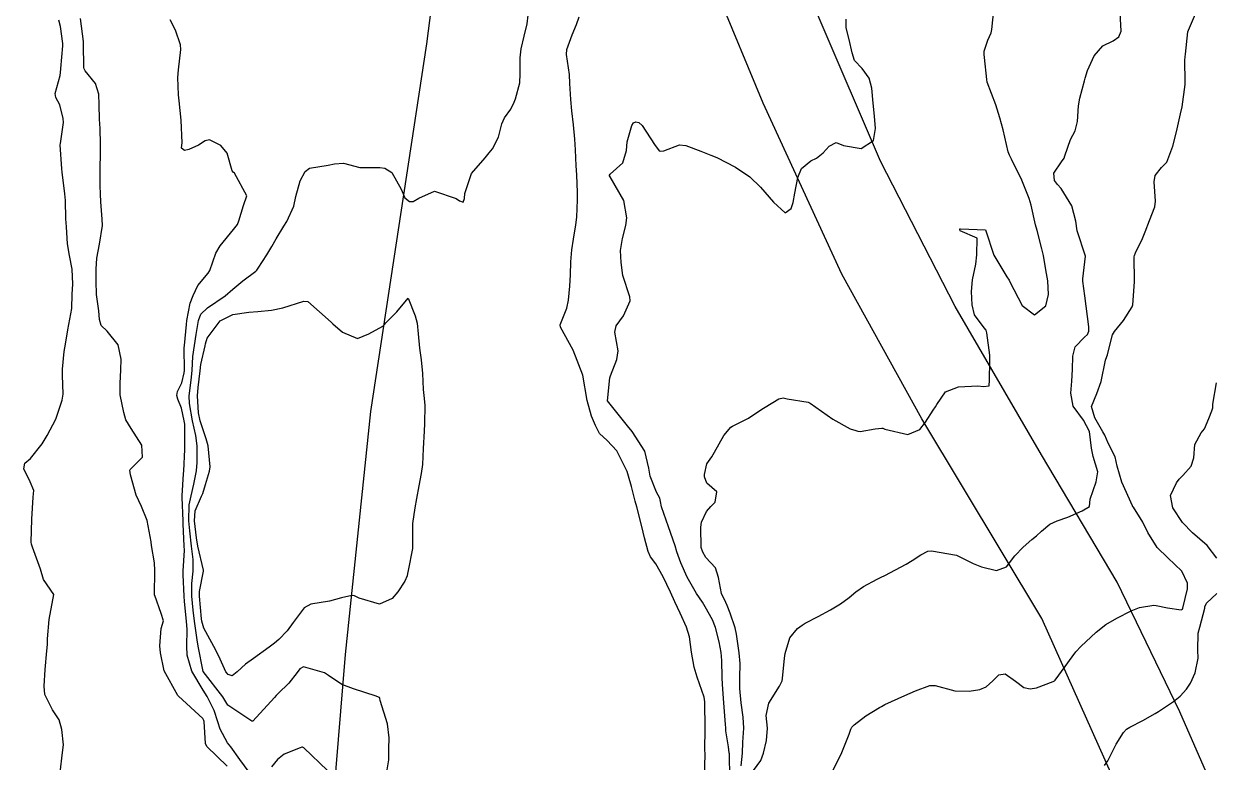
# Model space of a CAD drawing. Header units: metres. Extents: x 307586 to 320046, y 7427249 to 7434250.
# Drawn here: x 319273.9 to 319369, y 7428625 to 7428684 of the extents above; entities that cross this region are included whole.
import ezdxf

# ---------------------------------------------------------------- set-up
doc = ezdxf.new("R2010")
doc.units = ezdxf.units.M
doc.header["$MEASUREMENT"] = 0
for name, color, linetype in [('Curvas de Nivel 1m', 11, 'Continuous'), ('Curvas de Nivel 5m', 15, 'Continuous'), ('Divisa', 42, 'FENCELINE2'), ('Vias Primárias', 230, 'Continuous')]:
    doc.layers.add(name, color=color, linetype=linetype)
doc.linetypes.add('FENCELINE2', pattern='A,0.25,-0.1,[132,ltypeshp.shx,S=0.1,R=0,X=-0.1,Y=0],-0.1,1', length=1.45)

msp = doc.modelspace()

# ---------------------------------------------------------------- linework, layer by layer
at = {"layer": 'Curvas de Nivel 1m', "flags": 128}
for points, elevation in [([(319331.13, 7428624.758), (319331.231, 7428625.769), (319331.281, 7428626.629), (319331.339, 7428627.768), (319331.298, 7428628.637), (319331.137, 7428629.77), (319331.04, 7428630.926), (319331.033, 7428631.772), (319331.056, 7428632.93), (319330.99, 7428633.772), (319330.755, 7428635.266), (319330.656, 7428635.776), (319330.264, 7428636.926), (319330.032, 7428637.545), (319329.922, 7428637.785), (319329.578, 7428638.496), (319329.318, 7428639.795), (319329.08, 7428640.568), (319328.319, 7428641.391), (319328.066, 7428641.813), (319327.947, 7428642.194), (319327.916, 7428643.814), (319327.97, 7428644.193), (319328.362, 7428645.063), (319328.718, 7428645.454), (319329.067, 7428645.8), (319329.203, 7428646.619), (319328.388, 7428647.314), (319328.204, 7428647.812), (319328.2, 7428648.008), (319328.409, 7428648.851), (319328.792, 7428649.429), (319329.005, 7428649.801), (319329.758, 7428651.112), (319330.325, 7428651.782), (319330.444, 7428651.875), (319331.718, 7428652.499), (319332.462, 7428653.006), (319332.912, 7428653.31), (319333.652, 7428653.748), (319334.156, 7428654.063), (319334.477, 7428654.128), (319334.805, 7428654.064), (319336.474, 7428653.786), (319336.658, 7428653.708), (319338.454, 7428652.421), (319339.849, 7428651.669), (319340.291, 7428651.511), (319340.441, 7428651.47), (319340.649, 7428651.45), (319341.827, 7428651.646), (319342.365, 7428651.72), (319342.444, 7428651.707), (319342.597, 7428651.638), (319344.439, 7428651.204), (319345.411, 7428651.605), (319345.852, 7428652.199), (319346.466, 7428653.16), (319346.657, 7428653.402), (319346.761, 7428653.587), (319347.442, 7428654.622), (319348.487, 7428655.012), (319350.036, 7428655.094), (319350.488, 7428655.038), (319350.94, 7428655.084), (319350.951, 7428655.535), (319350.992, 7428657.051), (319350.975, 7428657.535), (319350.747, 7428659.33), (319350.69, 7428659.539), (319350.545, 7428659.725), (319349.753, 7428660.75), (319349.57, 7428661.555), (319349.516, 7428662.619), (319349.613, 7428663.555), (319349.858, 7428664.803), (319349.958, 7428665.55), (319349.971, 7428666.894), (319348.632, 7428667.479), (319348.584, 7428667.57), (319348.587, 7428667.617), (319348.634, 7428667.628), (319350.633, 7428667.54), (319351.305, 7428665.533), (319352.331, 7428663.788), (319352.523, 7428663.521), (319352.591, 7428663.394), (319353.569, 7428661.51), (319354.556, 7428660.768), (319355.447, 7428661.487), (319355.681, 7428662.378), (319355.608, 7428663.485), (319355.461, 7428664.347), (319355.261, 7428665.49), (319355.15, 7428666.024), (319354.76, 7428667.498), (319354.64, 7428667.958), (319354.289, 7428669.504), (319354.126, 7428670.048), (319353.528, 7428671.512), (319352.708, 7428673.178), (319352.544, 7428673.522), (319352.458, 7428673.78), (319352.055, 7428675.527), (319351.785, 7428676.487), (319351.471, 7428677.533), (319350.78, 7428679.347), (319350.735, 7428679.541), (319350.557, 7428681.3), (319350.531, 7428681.544), (319350.538, 7428681.813), (319350.82, 7428682.685), (319351.081, 7428683.285), (319351.142, 7428683.537), (319351.303, 7428685.081)], 803), ([(319332.112, 7428624.369), (319332.699, 7428625.176), (319332.912, 7428625.748), (319333.163, 7428626.765), (319333.244, 7428627.744), (319333.144, 7428628.77), (319333.339, 7428629.743), (319334.197, 7428631.1), (319334.402, 7428631.526), (319334.445, 7428631.728), (319334.59, 7428633.355), (319334.646, 7428633.726), (319335.012, 7428634.956), (319335.644, 7428635.716), (319335.998, 7428635.97), (319336.257, 7428636.14), (319337.291, 7428636.671), (319338.268, 7428637.191), (319339.066, 7428637.678), (319339.761, 7428638.187), (319340.287, 7428638.632), (319340.893, 7428639.055), (319342.002, 7428639.643), (319342.198, 7428639.747), (319342.305, 7428639.805), (319342.615, 7428639.944), (319344.315, 7428640.843), (319344.774, 7428641.15), (319345.468, 7428641.599), (319346.036, 7428641.884), (319346.328, 7428641.908), (319348.323, 7428641.57), (319349.668, 7428640.901), (319350.314, 7428640.642), (319351.507, 7428640.332), (319352.314, 7428640.629), (319352.995, 7428641.51), (319353.638, 7428642.195), (319354.343, 7428642.811), (319354.717, 7428643.116), (319355.121, 7428643.482), (319355.787, 7428644.047), (319356.361, 7428644.31), (319357.221, 7428644.605), (319358.369, 7428645.104), (319358.931, 7428645.442), (319358.983, 7428646.045), (319359.487, 7428647.434), (319359.607, 7428648.23), (319359.242, 7428649.438), (319359.107, 7428650.117), (319358.934, 7428651.443), (319358.456, 7428652.337), (319357.645, 7428653.458), (319357.441, 7428654.503), (319357.524, 7428655.46), (319357.575, 7428656.386), (319357.602, 7428657.459), (319357.789, 7428658.192), (319358.536, 7428658.989), (319358.784, 7428659.202), (319358.882, 7428659.445), (319358.899, 7428659.797), (319358.687, 7428661.448), (319358.575, 7428662.279), (319358.41, 7428663.452), (319358.402, 7428663.645), (319358.613, 7428665.45), (319357.956, 7428667.457), (319357.858, 7428668.245), (319357.541, 7428669.461), (319356.677, 7428670.84), (319356.378, 7428671.172), (319356.147, 7428671.478), (319356.105, 7428672.066), (319356.706, 7428672.979), (319356.91, 7428673.268), (319356.976, 7428673.467), (319357.417, 7428674.772), (319357.786, 7428675.459), (319357.993, 7428676.205), (319358.054, 7428677.457), (319358.168, 7428678.05), (319358.531, 7428679.453), (319358.584, 7428679.653), (319358.791, 7428680.262), (319359.326, 7428681.442), (319360.016, 7428682.231), (319360.821, 7428682.652), (319361.295, 7428682.946), (319361.462, 7428683.414), (319361.38, 7428684.882)], 804), ([(319276.805, 7428624.423), (319276.939, 7428625.603), (319277.05, 7428626.421), (319276.923, 7428627.645), (319276.685, 7428628.425), (319276.161, 7428629.229), (319275.551, 7428630.436), (319275.508, 7428631.111), (319275.585, 7428632.436), (319275.707, 7428633.924), (319275.758, 7428634.437), (319275.778, 7428634.888), (319275.911, 7428636.435), (319276.273, 7428638.43), (319275.455, 7428639.613), (319275.206, 7428640.446), (319274.574, 7428642.201), (319274.48, 7428642.458), (319274.466, 7428642.599), (319274.518, 7428644.457), (319274.629, 7428646.196), (319274.659, 7428646.456), (319274.664, 7428646.744), (319274.383, 7428647.432), (319273.877, 7428648.465), (319273.958, 7428648.904), (319274.401, 7428649.293), (319275.344, 7428650.446), (319275.732, 7428651.131), (319276.443, 7428652.43), (319276.948, 7428653.935), (319277.019, 7428654.424), (319276.967, 7428655.943), (319276.964, 7428656.425), (319277.09, 7428657.841), (319277.2, 7428658.423), (319277.385, 7428659.561), (319277.549, 7428660.42), (319277.698, 7428661.266), (319277.744, 7428662.418), (319277.777, 7428663.212), (319277.725, 7428664.419), (319277.531, 7428665.489), (319277.376, 7428666.422), (319277.27, 7428667.78), (319277.239, 7428668.424), (319277.195, 7428669.877), (319277.163, 7428670.425), (319276.942, 7428672.164), (319276.912, 7428672.428), (319276.789, 7428674.342), (319276.796, 7428674.429), (319277.035, 7428676.12), (319277.02, 7428676.427), (319276.744, 7428677.539), (319276.44, 7428678.125), (319276.389, 7428678.435), (319276.767, 7428679.876), (319276.824, 7428680.378), (319276.825, 7428680.429), (319276.994, 7428682.234), (319276.992, 7428682.428), (319276.816, 7428683.771), (319276.681, 7428684.292)], 797), ([(319290.11, 7428624.73), (319288.488, 7428626.285), (319288.372, 7428626.523), (319288.263, 7428628.288), (319288.244, 7428628.378), (319288.155, 7428628.516), (319286.231, 7428630.309), (319286.174, 7428630.372), (319285.085, 7428632.321), (319284.775, 7428633.767), (319284.729, 7428634.325), (319284.852, 7428635.723), (319285.014, 7428636.329), (319284.841, 7428636.913), (319284.321, 7428638.339), (319284.32, 7428638.386), (319284.331, 7428640.339), (319284.302, 7428640.946), (319284.075, 7428642.342), (319284.043, 7428642.625), (319283.717, 7428644.346), (319283.257, 7428645.453), (319282.853, 7428646.355), (319282.389, 7428647.995), (319282.345, 7428648.36), (319282.353, 7428648.401), (319282.394, 7428648.443), (319283.36, 7428649.394), (319283.296, 7428650.351), (319282.433, 7428651.689), (319282.031, 7428652.364), (319281.863, 7428652.951), (319281.573, 7428654.369), (319281.556, 7428655.29), (319281.616, 7428656.369), (319281.641, 7428657.229), (319281.413, 7428658.371), (319280.524, 7428659.462), (319280.058, 7428659.917), (319279.926, 7428660.389), (319279.86, 7428661.074), (319279.673, 7428662.393), (319279.639, 7428663.46), (319279.647, 7428664.394), (319279.707, 7428665.283), (319279.923, 7428666.39), (319280.147, 7428667.906), (319280.142, 7428668.387), (319280.033, 7428669.775), (319279.994, 7428670.39), (319279.96, 7428671.094), (319279.966, 7428672.391), (319279.991, 7428673.686), (319279.993, 7428674.391), (319279.972, 7428675.641), (319279.928, 7428676.392), (319279.893, 7428677.541), (319279.868, 7428678.393), (319279.608, 7428679.243), (319278.771, 7428680.232), (319278.681, 7428680.411), (319278.668, 7428680.518), (319278.645, 7428682.412), (319278.633, 7428682.584), (319278.405, 7428684.414)], 798), ([(319291.869, 7428624.242), (319291.116, 7428625.252), (319290.389, 7428626.257), (319290.136, 7428626.594), (319289.541, 7428627.664), (319289.358, 7428628.272), (319289.063, 7428629.178), (319288.512, 7428630.285), (319288.18, 7428630.785), (319287.293, 7428632.299), (319286.927, 7428633.591), (319286.885, 7428634.303), (319286.908, 7428635.638), (319286.868, 7428636.304), (319286.715, 7428637.859), (319286.684, 7428638.306), (319286.595, 7428640.001), (319286.606, 7428640.307), (319286.692, 7428641.932), (319286.681, 7428642.306), (319286.6, 7428644.048), (319286.587, 7428644.308), (319286.517, 7428646.162), (319286.522, 7428646.309), (319286.629, 7428648.069), (319286.645, 7428648.307), (319286.716, 7428650), (319286.723, 7428650.307), (319286.721, 7428652.025), (319286.685, 7428652.308), (319286.453, 7428653.304), (319286.162, 7428654.016), (319286.08, 7428654.316), (319286.137, 7428654.646), (319286.478, 7428655.317), (319286.678, 7428656.12), (319286.694, 7428656.308), (319286.682, 7428658.137), (319286.69, 7428658.308), (319286.854, 7428659.982), (319286.881, 7428660.307), (319287.156, 7428661.702), (319287.385, 7428662.302), (319287.76, 7428663.11), (319288.581, 7428664.079), (319288.714, 7428664.288), (319289.206, 7428665.679), (319289.536, 7428666.276), (319290.626, 7428667.576), (319290.927, 7428667.96), (319291.028, 7428668.256), (319291.411, 7428669.493), (319291.678, 7428670.25), (319290.681, 7428672.059), (319290.575, 7428672.154), (319290.505, 7428672.263), (319290.108, 7428673.68), (319289.591, 7428674.277), (319288.71, 7428674.747), (319288.341, 7428674.662), (319287.829, 7428674.299), (319287.048, 7428673.958), (319286.699, 7428673.892), (319286.46, 7428674.073), (319286.492, 7428674.313), (319286.519, 7428674.499), (319286.43, 7428676.315), (319286.269, 7428677.838), (319286.211, 7428678.318), (319286.167, 7428679.713), (319286.217, 7428680.318), (319286.422, 7428681.94), (319286.396, 7428682.316), (319285.979, 7428683.487), (319285.561, 7428684.329)], 799), ([(319328.206, 7428623.808), (319328.262, 7428625.677), (319328.251, 7428625.808), (319328.243, 7428625.918), (319328.255, 7428627.808), (319328.246, 7428629.745), (319328.246, 7428629.809), (319328.239, 7428629.864), (319328.187, 7428630.22), (319327.616, 7428631.816), (319327.391, 7428632.638), (319327.184, 7428633.82), (319327.007, 7428635.057), (319326.778, 7428635.825), (319326.264, 7428636.942), (319325.854, 7428637.834), (319325.5, 7428638.622), (319324.903, 7428639.844), (319324.313, 7428640.89), (319323.911, 7428641.448), (319323.711, 7428641.859), (319323.416, 7428642.946), (319323.211, 7428643.867), (319322.81, 7428645.43), (319322.68, 7428645.877), (319322.385, 7428647.047), (319322.157, 7428647.882), (319322.028, 7428648.254), (319321.211, 7428649.892), (319320.431, 7428650.722), (319319.822, 7428651.295), (319319.505, 7428651.914), (319319.199, 7428652.668), (319318.834, 7428653.924), (319318.493, 7428655.93), (319317.719, 7428657.938), (319316.705, 7428659.784), (319316.686, 7428659.949), (319317.221, 7428661.279), (319317.35, 7428661.942), (319317.47, 7428663.045), (319317.516, 7428663.941), (319317.538, 7428665.002), (319317.617, 7428665.94), (319317.747, 7428666.813), (319317.935, 7428667.937), (319318.008, 7428668.571), (319318.072, 7428669.936), (319318.071, 7428670.534), (319318.025, 7428671.937), (319317.968, 7428672.66), (319317.907, 7428673.938), (319317.867, 7428674.787), (319317.748, 7428675.94), (319317.626, 7428677.06), (319317.537, 7428677.942), (319317.474, 7428679.241), (319317.446, 7428679.943), (319317.196, 7428681.549), (319317.209, 7428681.946), (319317.638, 7428683.119), (319317.981, 7428683.938), (319318.203, 7428684.566)], 801), ([(319330.229, 7428623.779), (319330.195, 7428625.716), (319330.19, 7428625.779), (319330.138, 7428626.26), (319329.92, 7428627.553), (319329.905, 7428627.784), (319329.895, 7428628.046), (319329.766, 7428629.786), (319329.642, 7428631.233), (319329.613, 7428631.789), (319329.595, 7428633.167), (319329.55, 7428633.79), (319329.387, 7428634.642), (319329.086, 7428635.798), (319328.86, 7428636.402), (319328.269, 7428637.451), (319328.038, 7428637.812), (319327.583, 7428638.518), (319326.821, 7428639.825), (319326.314, 7428640.95), (319326.007, 7428641.833), (319325.857, 7428642.305), (319325.33, 7428643.84), (319324.781, 7428645.44), (319324.699, 7428645.855), (319324.635, 7428646.116), (319324.38, 7428646.597), (319323.876, 7428647.865), (319323.754, 7428648.515), (319323.437, 7428649.87), (319322.438, 7428651.434), (319322.068, 7428651.884), (319320.463, 7428653.9), (319320.665, 7428655.723), (319320.707, 7428655.898), (319321.21, 7428657.188), (319321.32, 7428657.892), (319321.066, 7428659.364), (319321.151, 7428659.894), (319321.747, 7428660.692), (319322.266, 7428661.883), (319322.241, 7428662.209), (319321.684, 7428663.889), (319321.561, 7428664.928), (319321.518, 7428665.891), (319321.663, 7428666.849), (319321.933, 7428667.887), (319322.012, 7428668.517), (319321.766, 7428669.889), (319320.682, 7428671.768), (319320.639, 7428671.858), (319320.64, 7428671.901), (319320.684, 7428671.993), (319321.686, 7428672.897), (319321.987, 7428673.887), (319322.033, 7428674.567), (319322.406, 7428675.883), (319322.535, 7428676.082), (319322.736, 7428676.163), (319322.966, 7428676.108), (319323.227, 7428675.875), (319324.222, 7428674.353), (319324.586, 7428673.861), (319324.703, 7428673.82), (319324.974, 7428673.856), (319326.205, 7428674.343), (319326.71, 7428674.277), (319327.925, 7428673.818), (319328.709, 7428673.517), (319329.184, 7428673.324), (319330.695, 7428672.552), (319331.818, 7428671.769), (319332.675, 7428670.949), (319333.712, 7428669.75), (319334.651, 7428668.914), (319335.134, 7428669.255), (319335.278, 7428669.731), (319335.417, 7428670.475), (319335.665, 7428671.725), (319335.964, 7428672.451), (319336.703, 7428673.049), (319337.144, 7428673.268), (319337.689, 7428673.7), (319338.173, 7428674.241), (319338.721, 7428674.519), (319339.312, 7428674.274), (319340.717, 7428674.031), (319341.697, 7428674.676), (319341.871, 7428675.649), (319341.779, 7428676.614), (319341.664, 7428677.651), (319341.565, 7428678.858), (319341.346, 7428679.654), (319340.791, 7428680.437), (319340.187, 7428681.059), (319340.005, 7428681.672), (319339.749, 7428682.746), (319339.53, 7428683.68), (319339.521, 7428684.361)], 802), ([(319369.11, 7428641.318), (319368.338, 7428642.352), (319367.169, 7428643.342), (319366.361, 7428644.165), (319365.588, 7428645.358), (319365.413, 7428646.329), (319365.897, 7428647.355), (319366.113, 7428647.637), (319366.402, 7428647.923), (319367.07, 7428648.687), (319367.261, 7428649.342), (319367.357, 7428650.417), (319367.861, 7428651.336), (319368.111, 7428651.67), (319368.46, 7428652.48), (319368.714, 7428653.081), (319368.78, 7428653.325), (319368.786, 7428653.636), (319369.081, 7428655.321)], 806), ([(319360.127, 7428624.782), (319360.397, 7428625.151), (319360.535, 7428625.416), (319361.064, 7428626.49), (319361.652, 7428627.405), (319361.892, 7428627.667), (319362.16, 7428627.847), (319363.19, 7428628.362), (319364.176, 7428628.921), (319364.449, 7428629.098), (319364.855, 7428629.363), (319365.655, 7428629.888), (319366.192, 7428630.305), (319366.682, 7428630.862), (319366.993, 7428631.342), (319367.372, 7428632.182), (319367.604, 7428633.336), (319367.597, 7428633.979), (319367.626, 7428635.336), (319367.76, 7428635.833), (319368.139, 7428637.331), (319368.162, 7428637.443), (319368.279, 7428637.724), (319369.099, 7428638.509)], 806), ([(319298.106, 7428624.386), (319296.218, 7428626.189), (319296.133, 7428626.246), (319296.081, 7428626.243), (319295.938, 7428626.192), (319294.653, 7428625.676), (319294.118, 7428625.248), (319293.654, 7428624.673)], 799)]:
    msp.add_lwpolyline(points, dxfattribs=dict(at, elevation=elevation))
at = {"layer": 'Curvas de Nivel 1m', "elevation": 801, "flags": 128}
msp.add_lwpolyline([(319304.563, 7428662.1), (319305.127, 7428660.67), (319305.267, 7428660.089), (319305.367, 7428659.251), (319305.467, 7428658.086), (319305.586, 7428657.166), (319305.695, 7428656.082), (319305.761, 7428654.793), (319305.843, 7428654.079), (319305.886, 7428653.507), (319305.863, 7428652.079), (319305.836, 7428651.478), (319305.758, 7428650.08), (319305.688, 7428648.796), (319305.6, 7428648.082), (319305.398, 7428647.099), (319305.214, 7428646.087), (319305.089, 7428645.362), (319304.902, 7428644.092), (319304.914, 7428642.677), (319304.896, 7428642.091), (319304.547, 7428640.338), (319304.508, 7428640.097), (319304.479, 7428639.918), (319304.294, 7428639.499), (319303.738, 7428638.641), (319303.267, 7428638.105), (319302.268, 7428637.651), (319300.647, 7428638.136), (319300.276, 7428638.326), (319300.062, 7428638.357), (319299.234, 7428638.156), (319298.27, 7428637.909), (319296.787, 7428637.665), (319296.265, 7428637.362), (319295.372, 7428636.199), (319294.909, 7428635.537), (319294.232, 7428634.831), (319293.895, 7428634.547), (319293.46, 7428634.221), (319292.214, 7428633.317), (319291.584, 7428632.872), (319290.893, 7428632.253), (319290.508, 7428631.947), (319290.199, 7428632.027), (319290.012, 7428632.263), (319289.454, 7428633.511), (319289.054, 7428634.278), (319288.245, 7428635.749), (319288.089, 7428636.292), (319288.064, 7428636.482), (319287.889, 7428638.294), (319287.9, 7428638.671), (319288.224, 7428640.291), (319288.222, 7428640.362), (319287.771, 7428642.296), (319287.663, 7428642.963), (319287.488, 7428644.299), (319287.544, 7428645.109), (319288.071, 7428646.293), (319288.163, 7428646.504), (319288.382, 7428647.209), (319288.705, 7428648.285), (319288.742, 7428648.63), (319288.583, 7428650.287), (319288.421, 7428650.847), (319287.944, 7428652.295), (319287.823, 7428652.922), (319287.752, 7428654.297), (319287.801, 7428654.969), (319287.941, 7428656.296), (319288.006, 7428656.787), (319288.34, 7428658.292), (319288.375, 7428658.431), (319288.519, 7428658.887), (319289.554, 7428660.275), (319290.548, 7428660.791), (319291.826, 7428660.972), (319292.551, 7428661.019), (319293.655, 7428661.126), (319294.554, 7428661.312), (319296.228, 7428661.863), (319296.559, 7428661.831), (319298.399, 7428660.171), (319298.541, 7428660.038), (319299.321, 7428659.368), (319300.524, 7428658.873), (319301.426, 7428659.234), (319302.539, 7428659.863), (319302.673, 7428659.987), (319302.783, 7428660.118), (319303.655, 7428661.006), (319304.563, 7428662.1)], close=True, dxfattribs=at)
at = {"layer": 'Curvas de Nivel 5m', "flags": 128}
for points, elevation in [([(319302.814, 7428624.109), (319303.001, 7428625.225), (319303.002, 7428626.107), (319303.031, 7428626.996), (319302.919, 7428628.109), (319302.324, 7428629.975), (319302.285, 7428630.118), (319302.26, 7428630.195), (319302.184, 7428630.242), (319302.003, 7428630.303), (319300.19, 7428630.891), (319299.272, 7428631.232), (319298.201, 7428631.965), (319297.867, 7428632.173), (319296.207, 7428632.647), (319295.913, 7428632.485), (319295.697, 7428632.195), (319295.042, 7428631.354), (319294.178, 7428630.53), (319294.016, 7428630.371), (319293.882, 7428630.214), (319292.154, 7428628.322), (319292.081, 7428628.314), (319290.166, 7428629.579), (319289.909, 7428630.002), (319289.756, 7428630.266), (319288.203, 7428632.276), (319287.793, 7428634.294), (319287.718, 7428634.808), (319287.496, 7428636.298), (319287.386, 7428637.175), (319287.291, 7428638.3), (319287.278, 7428639.305), (319287.394, 7428640.299), (319287.395, 7428641.211), (319287.249, 7428642.301), (319287.117, 7428643.52), (319287.046, 7428644.303), (319287.074, 7428645.592), (319287.222, 7428646.302), (319287.438, 7428647.244), (319287.652, 7428648.297), (319287.721, 7428648.975), (319287.705, 7428650.297), (319287.61, 7428651.114), (319287.343, 7428652.301), (319287.092, 7428653.668), (319287.079, 7428654.304), (319287.237, 7428655.547), (319287.307, 7428656.302), (319287.376, 7428657.429), (319287.489, 7428658.3), (319287.638, 7428659.183), (319287.83, 7428660.297), (319288.017, 7428660.819), (319288.548, 7428661.319), (319289.943, 7428662.269), (319290.568, 7428662.809), (319291.362, 7428663.465), (319292.397, 7428664.242), (319292.487, 7428664.338), (319292.587, 7428664.492), (319293.282, 7428665.554), (319293.68, 7428666.229), (319294.016, 7428666.829), (319294.629, 7428667.848), (319294.865, 7428668.217), (319295.428, 7428669.432), (319295.595, 7428670.206), (319295.936, 7428671.461), (319296.331, 7428672.195), (319296.686, 7428672.465), (319298.159, 7428672.705), (319298.689, 7428672.813), (319299.399, 7428672.869), (319300.687, 7428672.533), (319302.285, 7428672.526), (319302.686, 7428672.472), (319303.252, 7428672.114), (319303.992, 7428670.785), (319304.302, 7428670.104), (319304.659, 7428669.82), (319304.954, 7428669.8), (319305.414, 7428670.089), (319306.668, 7428670.627), (319308.378, 7428670.053), (319308.66, 7428669.871), (319308.958, 7428669.746), (319309.056, 7428670.044), (319309.079, 7428670.456), (319309.6, 7428672.036), (319310.696, 7428673.301), (319311.033, 7428673.683), (319311.276, 7428674.014), (319311.771, 7428674.956), (319312.038, 7428676.007), (319312.241, 7428676.502), (319312.745, 7428677.188), (319313.011, 7428677.736), (319313.114, 7428677.996), (319313.469, 7428679.297), (319313.504, 7428679.993), (319313.503, 7428681.286), (319313.566, 7428681.992), (319313.804, 7428682.999), (319314.045, 7428683.988), (319314.135, 7428684.686)], 800), ([(319338.113, 7428623.69), (319339.131, 7428625.675), (319339.751, 7428627.268), (319339.889, 7428627.664), (319339.984, 7428627.835), (319340.159, 7428628.033), (319341.08, 7428628.74), (319342.179, 7428629.406), (319342.332, 7428629.486), (319342.617, 7428629.633), (319344.191, 7428630.374), (319345.054, 7428630.742), (319346.199, 7428631.161), (319346.635, 7428631.15), (319348.195, 7428630.739), (319349.348, 7428630.706), (319350.196, 7428630.847), (319350.688, 7428631.045), (319351.239, 7428631.53), (319351.718, 7428632.017), (319352.211, 7428632.091), (319353.044, 7428631.507), (319353.702, 7428631.002), (319354.197, 7428630.898), (319354.714, 7428630.968), (319356.034, 7428631.472), (319356.14, 7428631.534), (319356.205, 7428631.596), (319357.009, 7428632.674), (319357.566, 7428633.457), (319357.846, 7428633.844), (319358.241, 7428634.286), (319359.466, 7428635.432), (319360.259, 7428636.04), (319361.129, 7428636.547), (319362.27, 7428637.137), (319362.934, 7428637.39), (319364.072, 7428637.577), (319364.276, 7428637.548), (319365.159, 7428637.361), (319366.271, 7428637.203), (319366.362, 7428637.259), (319366.401, 7428637.349), (319366.761, 7428638.881), (319366.758, 7428639.345), (319366.312, 7428640.293), (319365.196, 7428641.361), (319364.335, 7428642.169), (319363.593, 7428643.381), (319363.191, 7428644.217), (319362.443, 7428645.399), (319362.409, 7428645.435), (319362.374, 7428645.5), (319361.523, 7428647.409), (319361.16, 7428648.664), (319360.979, 7428649.414), (319360.434, 7428650.506), (319360.156, 7428651.14), (319360.019, 7428651.426), (319359.373, 7428652.522), (319359.097, 7428653.441), (319359.515, 7428654.466), (319359.879, 7428655.429), (319360.225, 7428657.139), (319360.328, 7428657.423), (319360.377, 7428657.56), (319360.523, 7428658.124), (319360.79, 7428659.167), (319360.938, 7428659.416), (319361.65, 7428660.311), (319362.351, 7428661.402), (319362.399, 7428661.569), (319362.542, 7428663.401), (319362.544, 7428663.45), (319362.517, 7428665.401), (319362.526, 7428665.489), (319362.616, 7428665.719), (319363.17, 7428666.853), (319363.388, 7428667.392), (319363.738, 7428668.298), (319364.153, 7428669.385), (319364.206, 7428669.846), (319364.093, 7428671.386), (319364.185, 7428671.891), (319364.7, 7428672.529), (319365.119, 7428672.962), (319365.28, 7428673.372), (319365.588, 7428674.233), (319365.9, 7428675.362), (319366.199, 7428676.802), (319366.333, 7428677.356), (319366.579, 7428679.152), (319366.579, 7428679.353), (319366.554, 7428681.107), (319366.57, 7428681.353), (319366.593, 7428681.567), (319366.796, 7428683.351), (319366.834, 7428683.484), (319367.407, 7428684.785)], 805)]:
    msp.add_lwpolyline(points, dxfattribs=dict(at, elevation=elevation))
at = {"layer": 'Divisa'}
msp.add_lwpolyline([(319291.525, 7428569.159), (319294.24, 7428586.476), (319297.709, 7428611.329), (319299.544, 7428633.643), (319301.564, 7428653.049), (319306.039, 7428682.392), (319308.105, 7428698.376), (319317.554, 7428696.974), (319312.386, 7428709.812)], dxfattribs=at)
at = {"layer": 'Vias Primárias'}
for points, elevation in [([(319365.45, 7428548.081), (319371.865, 7428563.062), (319374.999, 7428577.263), (319376.273, 7428585.548), (319375.686, 7428592.535), (319374.708, 7428603.417), (319374.121, 7428606.398), (319370.401, 7428619.324), (319366.141, 7428629.07), (319361.145, 7428639.406), (319355.122, 7428649.594), (319348.221, 7428661.435), (319342.248, 7428673.041), (319337.351, 7428684.444), (319334.608, 7428691.309), (319333.189, 7428696.635), (319329.369, 7428709.71), (319327.36, 7428725.764), (319325.94, 7428737.91), (319325.548, 7428748.591), (319325.686, 7428749.95)], 795.494), ([(319365.45, 7428548.081), (319371.865, 7428563.062), (319374.999, 7428577.263), (319376.273, 7428585.548), (319375.686, 7428592.535), (319374.708, 7428603.417), (319374.121, 7428606.398), (319370.401, 7428619.324), (319366.141, 7428629.07), (319361.145, 7428639.406), (319355.122, 7428649.594), (319348.221, 7428661.435), (319342.248, 7428673.041), (319337.351, 7428684.444), (319334.608, 7428691.309), (319333.189, 7428696.635), (319329.369, 7428709.71), (319327.36, 7428725.764), (319325.94, 7428737.91), (319325.548, 7428748.591), (319325.686, 7428749.95)], 795.494), ([(319362.444, 7428559.053), (319368.372, 7428579.909), (319368.831, 7428586.088), (319368.717, 7428594.542), (319367.122, 7428606.981), (319362.216, 7428620.665), (319355.144, 7428636.516), (319345.571, 7428652.453), (319339.173, 7428664.001), (319332.905, 7428677.661), (319329.25, 7428686.472), (319328.504, 7428689.122)], 795.493), ([(319362.444, 7428559.053), (319368.372, 7428579.909), (319368.831, 7428586.088), (319368.717, 7428594.542), (319367.122, 7428606.981), (319362.216, 7428620.665), (319355.144, 7428636.516), (319345.571, 7428652.453), (319339.173, 7428664.001), (319332.905, 7428677.661), (319329.25, 7428686.472), (319328.504, 7428689.122)], 795.493)]:
    msp.add_lwpolyline(points, dxfattribs=dict(at, elevation=elevation))

doc.saveas('drawing.dxf')
